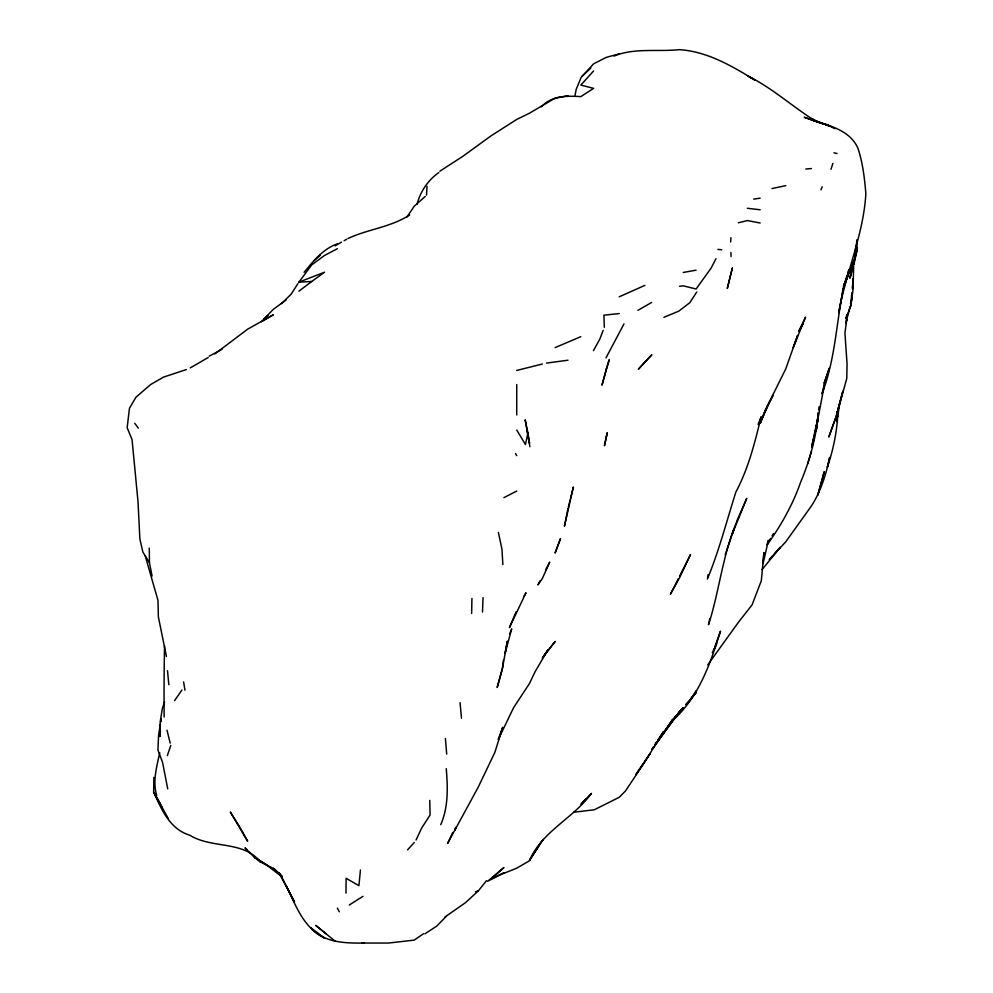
<?xml version="1.0" encoding="UTF-8"?>
<svg xmlns="http://www.w3.org/2000/svg" width="993" height="993" viewBox="0 0 993 993"><rect width="100%" height="100%" fill="white"/><g stroke="black" fill="none" stroke-linecap="round" stroke-linejoin="round"><path stroke-width="1.49" d="M516.732 384.539L516.732 414.925M853.794 261.271L849.847 278.251L856.785 251.167L856.798 240.815M345.998 893.129L346.11 878.271L358.907 885.682L360.459 869.98M168.127 818.294L153.642 792.054L153.878 777.395M471.625 613.475L471.936 598.506M837.869 410.394C837.509 429.758 833.512 448.948 827.355 467.281L829.676 457.438C826.039 474.344 820.901 491.324 811.418 505.946L785.786 541.768L769.364 559.593M837.881 410.754L837.037 421.677L837.273 417.383M164.155 717.02C163.932 693.325 164.081 669.741 164.54 645.971M482.499 612.06L483.032 597.563M426.518 195.087L427.04 186.361M852.49 288.628L853.198 278.685L852.428 287.709M160.407 730.575L159.96 736.533L160.183 721.861L162.38 708.332L164.59 701.977M161.065 721.65L161.288 718.684L160.792 721.65M730.625 242.031L730.96 237.699M851.92 293.717L850.889 305.745L845.85 318.827L846.905 314.508M855.196 253.128L854.613 259.223L843.591 286.269L847.712 275.52L842.424 291.234M855.482 250.087L855.929 245.519M851.473 295.777L852.18 292.898L850.889 305.745L853.024 289.708L853.707 264.188L850.542 276.352L851.138 271.908M818.331 412.84C816.358 436.982 809.767 460.591 800.37 482.859C792.6 505.176 780.932 525.496 767.291 544.71M818.679 409.861L819.014 406.894M503.401 660.283L502.483 667.979L497.17 687.491L502.197 669.791L507.336 641.193L505.077 653.344L511.68 628.904L509.657 633.956M818.406 413.274L816.482 429.175L817.649 420.908L811.989 447.222M817.326 418.947L815.898 429.51L811.691 446.738L816.271 424.992M817.735 415.93L818.145 412.902M839.557 403.965L836.081 416.75L828.882 436.808L836.081 416.75L842.883 391.093L839.557 403.965L837.757 416.899L837.608 412.393M817.189 420.635L815.898 429.51L825.158 380.853L821.993 393.824C835.225 359.764 836.255 323.296 843.454 287.858L838.75 312.745C845.813 272.641 863.649 234.534 865.846 193.548C864.593 178.281 862.768 162.889 857.952 148.28C849.946 129.946 828.621 125.441 811.418 119.694L829.354 125.85L834.753 128.656M850.542 303.448L851.013 300.432M851.473 297.416L852.18 292.898M160.307 724.629L158.595 735.031L157.937 750.149L162.554 762.326L167.743 788.926M707.599 577.628L708.083 574.637M575.084 95.117L576.238 89.196L581.228 77.28L593.603 63.825L606.413 57.321L619.222 53.87M159.736 752.768C156.757 766.757 152.475 781.106 156.646 795.331M567.971 508.553L564.434 526.216L573.383 486.992L570.479 498.461M529.89 446.689L525.16 419.828L527.916 433.035L525.446 444.516L516.732 430.031M709.883 618.403L708.493 624.671L708.915 623.554C718.808 592.275 722.221 559.258 734.1 528.437L732.176 534.296L746.761 498.325L736.434 521.958M853.943 264.324L856.785 251.167L856.45 246.549M848.829 269.587L847.488 275.396L848.841 269.811M568.331 507.113L570.119 499.901M850.07 306.465L845.837 323.457L846.756 319.361L844.931 333.089L847.066 363.91L846.768 378.532L837.037 413.398L839.197 405.305M707.351 579.13C719.081 550.817 726.603 521.201 735.875 492.044C748.474 468.336 754.866 442.617 761.135 416.737L758.106 424.52M843.74 286.294L846.793 275.955M807.719 463.818L811.418 451.356M830.992 169.282L832.879 163.386M440.755 824.662C448.488 806.937 447.806 787.511 446.254 768.669M167.37 755.599L170.796 745.383M725.213 554.702L735.962 523.224M417.01 204.384C420.287 191.587 427.958 180.217 438.782 172.571M715.196 645.835L720.508 631.126C710.218 664.032 698.588 697.992 671.702 721.303L683.283 707.649L673.837 718.647L665.161 730.612L679.957 711.273L652.19 749.194M603.185 330.396L599.673 339.432L593.429 350.628M763.456 415.409L772.976 395.425L767.092 406.509L760.166 423.316L765.69 409.166M820.963 189.862L822.179 186.796M767.304 543.159L768.396 540.415L763.12 563.54L763.915 552.617L761.333 580.719L752.061 604.948L738.556 622.102L707.761 664.851M843.578 286.741L848.059 275.719L843.405 286.183M843.541 286.319L854.613 259.223L856.909 240.38M760.166 423.316L767.092 406.509L785.786 368.862L797.627 335.361L793.208 347.612L805.559 317.115L798.608 331.513L803.027 323.693L800.917 327.405M516.161 611.7L509.434 627.601L525.98 592.771L523.845 596.47M713.706 650.266L716.623 643.675L715.382 646.244M416.067 840.004L421.491 828.348L430.068 815.005L429.758 800.383M452.746 832.457L447.607 843.417L478.204 787.213L494.874 752.359L502.719 727.298L498.263 739.512L513.642 707.575L529.455 683.544L534.991 671.951L547.888 649.807L542.352 658.074L555.161 641.416L544.04 655.529M678.343 578.683L670.474 594.112L679.51 577.864L690.495 554.603L679.584 576.163M712.291 652.674L714.153 648.814M624.001 323.892L605.991 357.877M540.018 580.868L537.933 584.889L542.352 578.509L549.712 562.1L545.554 570.143M716.027 258.664L711.112 268.085L696.105 289L683.296 285.847L679.547 286.307M767.03 544.698L768.408 542.104M297.95 283.588L290.974 294.362L281.429 303.647M696.006 690.942L689.005 701.691M769.091 540.813L770.568 538.38M772.058 535.947L773.535 533.514M651.867 749.293L653.394 746.885M654.921 744.489L656.46 742.081M696.801 291.954L689.8 302.704L678.79 311.144L663.907 317.338M657.664 740.319L663.622 731.431L644.854 761.916L625.503 790.937L619.222 797.305L594.323 809.767L573.669 812.262M406.621 217.442L414.23 206.259L425.203 196.453M762.028 569.61L780.287 547.28L774.366 553.871M174.607 700.599L181.942 690.036M657.664 741.622L672.77 719.267L656.013 743.732L670.474 723.4M298.918 282.136L324.537 272.219L311.728 281.491L298.918 282.136L311.728 264.883L324.537 255.449L337.359 248.709M478.589 890.56L486.496 880.667M673.949 718.584L679.957 711.273M304.106 272.343C313.378 260.973 323.048 248.908 337.359 243.806M682.067 709.002L680.068 711.336L682.936 708.059M686.076 704.335L688.087 702.001M691.091 698.501L696.105 692.667L685.803 704.782M769.438 559.357L772.405 556.068M580.793 804.231L591.493 793.345C573.296 818.393 542.364 830.992 529.542 860.323L543.084 839.37L529.219 860.956L516.385 868.341L501.229 874.374L487.588 881.3L503.91 867.559L491.101 878.942L503.91 872.648M593.603 70.962L580.793 85.088L593.603 88.34L580.793 96.644C567.015 95.713 551.326 95.663 541.408 106.896M407.552 849.884L414.23 842.536M286.108 300.01L273.286 309.357L261.469 321.707L273.286 314.831L247.667 329.155L214.811 353.942M446.08 916.514L436.87 925.985L424.892 933.867M582.308 802.84L586.242 798.806M582.097 76.275L590.86 68.045M263.828 319.2L268.073 315.414M314.16 260.551L320.391 255.164M298.918 291.172L311.728 281.491M423.552 933.705L414.23 940.11L388.611 943.04L362.06 943.04L363.959 943.077C345.514 943.176 324.525 943.027 311.181 928.033L324.537 938.112C298.434 925.128 293.394 895.165 278.921 872.673L294.536 901.979L286.108 885.657M362.979 896.344L349.263 904.995M444.976 916.998L465.481 902.674L478.291 890.907L475.448 891.739M439.862 171.181L462.415 156.621L491.101 135.805L516.732 119.433L529.542 113.165L555.161 98.096L567.971 95.713M637.94 310.337L651.669 302.406M190.296 367.894L208.182 357.517M335.038 245.83L341.505 242.168M344.099 240.703L346.694 239.239M409.662 214.935C390.981 227.211 368.006 229.122 347.984 238.506M613.997 56.067C634.39 47.602 657.838 51.959 679.46 49.65C707.103 51.487 731.791 65.848 754.841 80.11L747.357 75.704C771.449 87.508 791.384 105.668 813.813 120.029L811.418 118.515L822.949 123.889M209.238 356.164L222.047 349.3M503.91 497.667L516.732 491.051M619.222 296.808L644.854 285.376M580.793 336.689L555.161 347.587M186.324 369.557L163.411 377.166L150.651 384.539L135.967 397.188L129.475 408.235L127.154 427.698L132.057 439.663L138.039 501.949L139.852 538.727L142.793 551.823L149.471 562.758L152.078 576.052M516.732 370.439L542.352 364.034M738.32 222.792L747.357 220.545L760.166 223.028M785.786 185.629L771.971 188.558M546.56 363.09L567.984 360.211M683.283 272.454L696.105 270.17M753.675 199.134L760.166 198.153M805.795 169.033L811.418 168.537M619.235 313.565L603.918 315.178L604.315 327.318M717.889 249.38L721.725 249.789M747.357 208.269L760.166 209.784M833.959 152.773L837.037 153.555M821.372 123.455L804.218 117.261L829.354 125.85L824.227 123.79L829.54 126.384M266.98 864.953L254.369 857.269L245.01 847.885L247.22 849.896M269.513 866.492L272.032 868.019L260.476 861.961L254.369 857.269L266.608 864.99L281.23 876.273M335.349 941.352L315.749 925.389L326.387 934.041M282.049 875.963L273.286 868.068L281.838 876.471M256.057 857.94L260.476 861.961C243.074 840.215 211.981 848.978 189.948 835.287C169.729 829.143 161.462 809.469 153.642 792.054M134.763 423.303L138.3 428.132M157.974 800.668L159.724 803.138M239.785 826.995L230.277 812.001L247.667 841.319L240.505 828.299M515.466 453.553L516.732 455.626M337.359 908.123L339.283 911.797M155.988 795.703L161.859 807.11M145.164 555.658L157.974 600.355L158.359 616.802L166.439 656.522M166.985 730.178L170.2 743.124M498.399 532.471L501.974 549.328L502.855 564.632M527.184 430.726L529.542 443.213L527.916 433.035M183.606 681.868L184.946 690.222M167.494 670.709L168.847 684.723M460.069 702.659L461.497 718.287M445.423 738.593L446.701 754.134M856.45 246.798L856.785 251.167M856.835 240.169L856.984 243.049L856.847 240.343M730.922 252.47L731.071 256.566M149.26 548.086L149.471 562.758M606.413 436.535L604.439 445.745L607.319 432.613L606.413 436.535M732.337 268.085L727.335 288.305L732.337 268.085M606.413 368.552L601.994 385.16L609.206 359.727L606.413 368.552M824.227 471.874L817.822 494.973L824.227 471.874M829.229 368.415L824.227 382.963L829.229 368.415M455.837 827.442L454.794 830.309L455.861 827.405M560.462 538.715L555.174 552.791L560.462 538.715M650.291 753.315L635.892 774.602L650.291 753.315M644.854 362.011L638.4 369.247L651.855 354.762L644.854 362.011"/></g></svg>
